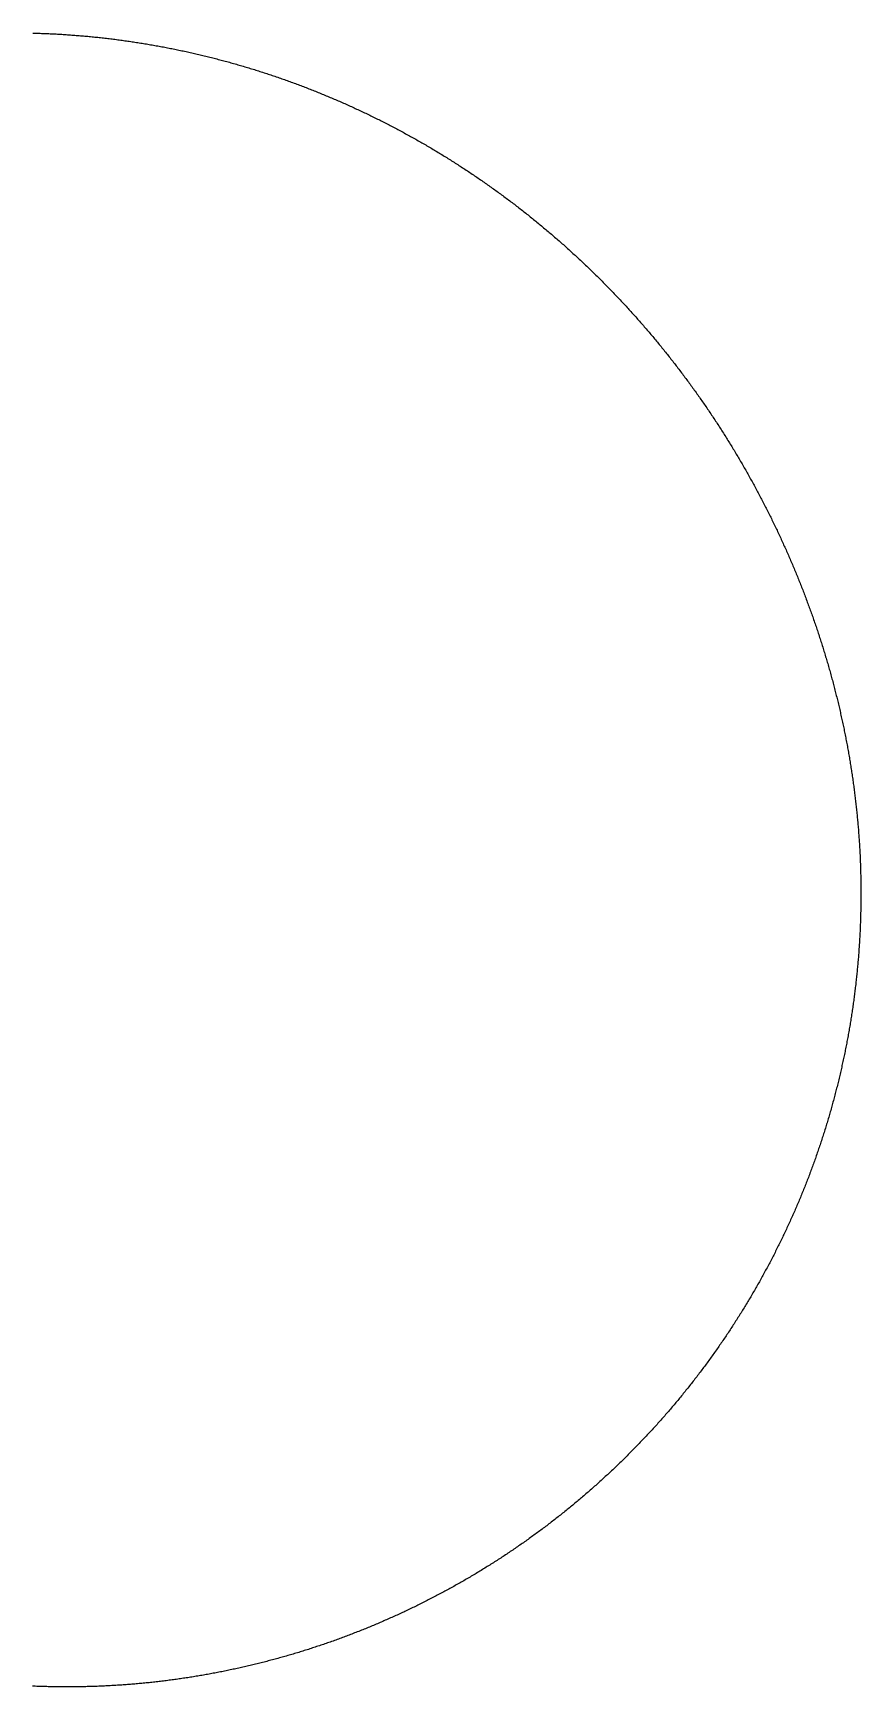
# Model space of a CAD drawing. Header units: metres. Extents: x -289 to 266, y -266 to 289.
# Drawn here: x -11 to 266, y -266 to 289 of the extents above; entities that cross this region are included whole.
import ezdxf

# ---------------------------------------------------------------- set-up
doc = ezdxf.new("R2010")
doc.units = ezdxf.units.M

msp = doc.modelspace()

# ---------------------------------------------------------------- linework, layer by layer
msp.add_lwpolyline([(-11.36, 288.84), (-10.87, 288.83), (-10.39, 288.81), (-9.91, 288.8), (-9.42, 288.78), (-8.94, 288.77), (-8.46, 288.75), (-7.97, 288.73), (-7.49, 288.71), (-7.01, 288.69), (-6.52, 288.67), (-6.04, 288.65), (-5.55, 288.63), (-5.07, 288.61), (-4.59, 288.58), (-4.1, 288.56), (-3.62, 288.53), (-3.14, 288.5), (-2.65, 288.48), (-2.17, 288.45), (-1.69, 288.42), (-1.21, 288.39), (-0.72, 288.36), (-0.24, 288.33), (0.24, 288.29), (0.73, 288.26), (1.21, 288.23), (1.69, 288.19), (2.17, 288.16), (2.66, 288.12), (3.14, 288.08), (3.62, 288.04), (4.1, 288), (4.59, 287.96), (5.07, 287.92), (5.55, 287.88), (6.03, 287.84), (6.52, 287.79), (7, 287.75), (7.48, 287.7), (7.96, 287.66), (8.44, 287.61), (8.92, 287.56), (9.41, 287.51), (9.89, 287.46), (10.37, 287.41), (10.85, 287.36), (11.33, 287.31), (11.81, 287.26), (12.29, 287.2), (12.77, 287.15), (13.25, 287.09), (13.74, 287.03), (14.22, 286.98), (14.7, 286.92), (15.18, 286.86), (15.66, 286.8), (16.14, 286.74), (16.62, 286.68), (17.1, 286.61), (17.58, 286.55), (18.06, 286.49), (18.54, 286.42), (19.02, 286.36), (19.5, 286.29), (19.97, 286.22), (20.45, 286.15), (20.93, 286.08), (21.41, 286.01), (21.89, 285.94), (22.37, 285.87), (22.85, 285.8), (23.33, 285.73), (23.8, 285.65), (24.28, 285.58), (24.76, 285.5), (25.24, 285.42), (25.72, 285.35), (26.19, 285.27), (26.67, 285.19), (27.15, 285.11), (27.63, 285.03), (28.1, 284.94), (28.58, 284.86), (29.06, 284.78), (29.53, 284.69), (30.01, 284.61), (30.49, 284.52), (30.96, 284.43), (31.44, 284.35), (31.91, 284.26), (32.39, 284.17), (32.86, 284.08), (33.34, 283.99), (33.81, 283.89), (34.29, 283.8), (34.76, 283.71), (35.24, 283.61), (35.71, 283.52), (36.19, 283.42), (36.66, 283.32), (37.14, 283.23), (37.61, 283.13), (38.08, 283.03), (38.56, 282.93), (39.03, 282.83), (39.5, 282.72), (39.98, 282.62), (40.45, 282.52), (40.92, 282.41), (41.39, 282.31), (41.87, 282.2), (42.34, 282.09), (42.81, 281.99), (43.28, 281.88), (43.75, 281.77), (44.22, 281.66), (44.7, 281.55), (45.17, 281.43), (45.64, 281.32), (46.11, 281.21), (46.58, 281.09), (47.05, 280.98), (47.52, 280.86), (47.99, 280.74), (48.46, 280.63), (48.93, 280.51), (49.39, 280.39), (49.86, 280.27), (50.33, 280.15), (50.8, 280.02), (51.27, 279.9), (51.74, 279.78), (52.2, 279.65), (52.67, 279.53), (53.14, 279.4), (53.61, 279.27), (54.07, 279.15), (54.54, 279.02), (55.01, 278.89), (55.47, 278.76), (55.94, 278.63), (56.4, 278.5), (56.87, 278.36), (57.33, 278.23), (57.8, 278.09), (58.26, 277.96), (58.73, 277.82), (59.19, 277.69), (59.66, 277.55), (60.12, 277.41), (60.58, 277.27), (61.05, 277.13), (61.51, 276.99), (61.97, 276.85), (62.44, 276.71), (62.9, 276.56), (63.36, 276.42), (63.82, 276.27), (64.28, 276.13), (64.74, 275.98), (65.21, 275.83), (65.67, 275.69), (66.13, 275.54), (66.59, 275.39), (67.05, 275.24), (67.51, 275.09), (67.97, 274.93), (68.43, 274.78), (68.88, 274.63), (69.34, 274.47), (69.8, 274.32), (70.26, 274.16), (70.72, 274), (71.17, 273.85), (71.63, 273.69), (72.09, 273.53), (72.55, 273.37), (73, 273.21), (73.46, 273.04), (73.91, 272.88), (74.37, 272.72), (74.82, 272.55), (75.28, 272.39), (75.73, 272.22), (76.19, 272.06), (76.64, 271.89), (77.1, 271.72), (77.55, 271.55), (78, 271.38), (78.46, 271.21), (78.91, 271.04), (79.36, 270.87), (79.81, 270.7), (80.27, 270.52), (80.72, 270.35), (81.17, 270.17), (81.62, 270), (82.07, 269.82), (82.52, 269.64), (82.97, 269.46), (83.42, 269.29), (83.87, 269.11), (84.32, 268.92), (84.77, 268.74), (85.21, 268.56), (85.66, 268.38), (86.11, 268.19), (86.56, 268.01), (87.01, 267.82), (87.45, 267.64), (87.9, 267.45), (88.34, 267.26), (88.79, 267.07), (89.24, 266.89), (89.68, 266.7), (90.13, 266.5), (90.57, 266.31), (91.01, 266.12), (91.46, 265.93), (91.9, 265.73), (92.34, 265.54), (92.79, 265.34), (93.23, 265.15), (93.67, 264.95), (94.11, 264.75), (94.55, 264.55), (95, 264.35), (95.44, 264.15), (95.88, 263.95), (96.32, 263.75), (96.76, 263.55), (97.2, 263.35), (97.63, 263.14), (98.07, 262.94), (98.51, 262.73), (98.95, 262.53), (99.39, 262.32), (99.82, 262.11), (100.26, 261.9), (100.7, 261.69), (101.13, 261.48), (101.57, 261.27), (102, 261.06), (102.44, 260.85), (102.87, 260.64), (103.31, 260.42), (103.74, 260.21), (104.18, 259.99), (104.61, 259.78), (105.04, 259.56), (105.47, 259.34), (105.91, 259.12), (106.34, 258.91), (106.77, 258.69), (107.2, 258.47), (107.63, 258.24), (108.06, 258.02), (108.49, 257.8), (108.92, 257.58), (109.35, 257.35), (109.78, 257.13), (110.21, 256.9), (110.63, 256.68), (111.06, 256.45), (111.49, 256.22), (111.91, 255.99), (112.34, 255.76), (112.77, 255.53), (113.19, 255.3), (113.62, 255.07), (114.04, 254.84), (114.47, 254.61), (114.89, 254.37), (115.31, 254.14), (115.74, 253.9), (116.16, 253.67), (116.58, 253.43), (117, 253.19), (117.42, 252.95), (117.85, 252.72), (118.27, 252.48), (118.69, 252.24), (119.11, 252), (119.53, 251.75), (119.94, 251.51), (120.36, 251.27), (120.78, 251.02), (121.2, 250.78), (121.62, 250.53), (122.03, 250.29), (122.45, 250.04), (122.87, 249.79), (123.28, 249.55), (123.7, 249.3), (124.11, 249.05), (124.53, 248.8), (124.94, 248.55), (125.35, 248.3), (125.77, 248.04), (126.18, 247.79), (126.59, 247.54), (127, 247.28), (127.41, 247.03), (127.82, 246.77), (128.23, 246.51), (128.64, 246.26), (129.05, 246), (129.46, 245.74), (129.87, 245.48), (130.28, 245.22), (130.69, 244.96), (131.1, 244.7), (131.5, 244.44), (131.91, 244.17), (132.31, 243.91), (132.72, 243.65), (133.12, 243.38), (133.53, 243.12), (133.93, 242.85), (134.34, 242.58), (134.74, 242.32), (135.14, 242.05), (135.55, 241.78), (135.95, 241.51), (136.35, 241.24), (136.75, 240.97), (137.15, 240.7), (137.55, 240.42), (137.95, 240.15), (138.35, 239.88), (138.75, 239.6), (139.15, 239.33), (139.54, 239.05), (139.94, 238.77), (140.34, 238.5), (140.73, 238.22), (141.13, 237.94), (141.53, 237.66), (141.92, 237.38), (142.32, 237.1), (142.71, 236.82), (143.1, 236.54), (143.5, 236.26), (143.89, 235.97), (144.28, 235.69), (144.67, 235.4), (145.06, 235.12), (145.45, 234.83), (145.84, 234.55), (146.23, 234.26), (146.62, 233.97), (147.01, 233.68), (147.4, 233.39), (147.79, 233.1), (148.17, 232.81), (148.56, 232.52), (148.95, 232.23), (149.33, 231.94), (149.72, 231.65), (150.1, 231.35), (150.49, 231.06), (150.87, 230.76), (151.25, 230.47), (151.64, 230.17), (152.02, 229.87), (152.4, 229.58), (152.78, 229.28), (153.16, 228.98), (153.54, 228.68), (153.92, 228.38), (154.3, 228.08), (154.68, 227.78), (155.06, 227.48), (155.44, 227.17), (155.81, 226.87), (156.19, 226.57), (156.57, 226.26), (156.94, 225.96), (157.32, 225.65), (157.69, 225.34), (158.07, 225.04), (158.44, 224.73), (158.81, 224.42), (159.19, 224.11), (159.56, 223.8), (159.93, 223.49), (160.3, 223.18), (160.67, 222.87), (161.04, 222.56), (161.41, 222.25), (161.78, 221.93), (162.15, 221.62), (162.52, 221.3), (162.88, 220.99), (163.25, 220.67), (163.62, 220.36), (163.98, 220.04), (164.35, 219.72), (164.71, 219.41), (165.08, 219.09), (165.44, 218.77), (165.8, 218.45), (166.17, 218.13), (166.53, 217.81), (166.89, 217.48), (167.25, 217.16), (167.61, 216.84), (167.97, 216.51), (168.33, 216.19), (168.69, 215.87), (169.05, 215.54), (169.4, 215.21), (169.76, 214.89), (170.12, 214.56), (170.47, 214.23), (170.83, 213.9), (171.19, 213.58), (171.54, 213.25), (171.89, 212.92), (172.25, 212.59), (172.6, 212.25), (172.95, 211.92), (173.3, 211.59), (173.66, 211.26), (174.01, 210.92), (174.36, 210.59), (174.71, 210.25), (175.05, 209.92), (175.4, 209.58), (175.75, 209.25), (176.1, 208.91), (176.45, 208.57), (176.79, 208.23), (177.14, 207.9), (177.48, 207.56), (177.83, 207.22), (178.17, 206.88), (178.51, 206.53), (178.86, 206.19), (179.2, 205.85), (179.54, 205.51), (179.88, 205.16), (180.22, 204.82), (180.56, 204.48), (180.9, 204.13), (181.24, 203.79), (181.58, 203.44), (181.92, 203.09), (182.25, 202.75), (182.59, 202.4), (182.93, 202.05), (183.26, 201.7), (183.6, 201.35), (183.93, 201), (184.27, 200.65), (184.6, 200.3), (184.93, 199.95), (185.26, 199.6), (185.6, 199.24), (185.93, 198.89), (186.26, 198.54), (186.59, 198.18), (186.92, 197.83), (187.24, 197.47), (187.57, 197.12), (187.9, 196.76), (188.23, 196.4), (188.55, 196.05), (188.88, 195.69), (189.2, 195.33), (189.53, 194.97), (189.85, 194.61), (190.17, 194.25), (190.5, 193.89), (190.82, 193.53), (191.14, 193.17), (191.46, 192.8), (191.78, 192.44), (192.1, 192.08), (192.42, 191.71), (192.74, 191.35), (193.06, 190.98), (193.38, 190.62), (193.69, 190.25), (194.01, 189.89), (194.32, 189.52), (194.64, 189.15), (194.95, 188.78), (195.27, 188.42), (195.58, 188.05), (195.89, 187.68), (196.21, 187.31), (196.52, 186.94), (196.83, 186.57), (197.14, 186.19), (197.45, 185.82), (197.76, 185.45), (198.06, 185.08), (198.37, 184.7), (198.68, 184.33), (198.99, 183.96), (199.29, 183.58), (199.6, 183.2), (199.9, 182.83), (200.21, 182.45), (200.51, 182.08), (200.81, 181.7), (201.12, 181.32), (201.42, 180.94), (201.72, 180.56), (202.02, 180.18), (202.32, 179.8), (202.62, 179.42), (202.92, 179.04), (203.21, 178.66), (203.51, 178.28), (203.81, 177.9), (204.11, 177.51), (204.4, 177.13), (204.7, 176.75), (204.99, 176.36), (205.28, 175.98), (205.58, 175.59), (205.87, 175.21), (206.16, 174.82), (206.45, 174.43), (206.74, 174.05), (207.03, 173.66), (207.32, 173.27), (207.61, 172.88), (207.9, 172.49), (208.19, 172.11), (208.47, 171.72), (208.76, 171.33), (209.05, 170.93), (209.33, 170.54), (209.62, 170.15), (209.9, 169.76), (210.18, 169.37), (210.46, 168.97), (210.75, 168.58), (211.03, 168.19), (211.31, 167.79), (211.59, 167.4), (211.87, 167), (212.15, 166.61), (212.42, 166.21), (212.7, 165.81), (212.98, 165.42), (213.26, 165.02), (213.53, 164.62), (213.81, 164.22), (214.08, 163.82), (214.35, 163.43), (214.63, 163.03), (214.9, 162.63), (215.17, 162.23), (215.44, 161.82), (215.71, 161.42), (215.98, 161.02), (216.25, 160.62), (216.52, 160.22), (216.79, 159.81), (217.05, 159.41), (217.32, 159.01), (217.59, 158.6), (217.85, 158.2), (218.12, 157.79), (218.38, 157.39), (218.64, 156.98), (218.91, 156.57), (219.17, 156.17), (219.43, 155.76), (219.69, 155.35), (219.95, 154.94), (220.21, 154.53), (220.47, 154.13), (220.73, 153.72), (220.99, 153.31), (221.24, 152.9), (221.5, 152.49), (221.75, 152.07), (222.01, 151.66), (222.26, 151.25), (222.52, 150.84), (222.77, 150.43), (223.02, 150.01), (223.27, 149.6), (223.52, 149.19), (223.78, 148.77), (224.02, 148.36), (224.27, 147.94), (224.52, 147.53), (224.77, 147.11), (225.02, 146.69), (225.26, 146.28), (225.51, 145.86), (225.75, 145.44), (226, 145.03), (226.24, 144.61), (226.49, 144.19), (226.73, 143.77), (226.97, 143.35), (227.21, 142.93), (227.45, 142.51), (227.69, 142.09), (227.93, 141.67), (228.17, 141.25), (228.41, 140.83), (228.64, 140.4), (228.88, 139.98), (229.11, 139.56), (229.35, 139.14), (229.58, 138.71), (229.82, 138.29), (230.05, 137.87), (230.28, 137.44), (230.51, 137.02), (230.75, 136.59), (230.98, 136.16), (231.21, 135.74), (231.43, 135.31), (231.66, 134.89), (231.89, 134.46), (232.12, 134.03), (232.34, 133.6), (232.57, 133.17), (232.79, 132.75), (233.02, 132.32), (233.24, 131.89), (233.47, 131.46), (233.69, 131.03), (233.91, 130.6), (234.13, 130.17), (234.35, 129.74), (234.57, 129.31), (234.79, 128.87), (235.01, 128.44), (235.22, 128.01), (235.44, 127.58), (235.66, 127.14), (235.87, 126.71), (236.09, 126.28), (236.3, 125.84), (236.51, 125.41), (236.73, 124.97), (236.94, 124.54), (237.15, 124.1), (237.36, 123.67), (237.57, 123.23), (237.78, 122.79), (237.99, 122.36), (238.2, 121.92), (238.4, 121.48), (238.61, 121.04), (238.81, 120.61), (239.02, 120.17), (239.22, 119.73), (239.43, 119.29), (239.63, 118.85), (239.83, 118.41), (240.03, 117.97), (240.23, 117.53), (240.43, 117.09), (240.63, 116.65), (240.83, 116.21), (241.03, 115.77), (241.23, 115.32), (241.42, 114.88), (241.62, 114.44), (241.81, 114), (242.01, 113.55), (242.2, 113.11), (242.4, 112.66), (242.59, 112.22), (242.78, 111.78), (242.97, 111.33), (243.16, 110.89), (243.35, 110.44), (243.54, 110), (243.73, 109.55), (243.91, 109.1), (244.1, 108.66), (244.29, 108.21), (244.47, 107.76), (244.66, 107.31), (244.84, 106.87), (245.02, 106.42), (245.21, 105.97), (245.39, 105.52), (245.57, 105.07), (245.75, 104.62), (245.93, 104.17), (246.11, 103.72), (246.28, 103.27), (246.46, 102.82), (246.64, 102.37), (246.81, 101.92), (246.99, 101.47), (247.16, 101.02), (247.34, 100.57), (247.51, 100.12), (247.68, 99.66), (247.85, 99.21), (248.02, 98.76), (248.19, 98.3), (248.36, 97.85), (248.53, 97.4), (248.7, 96.94), (248.87, 96.49), (249.03, 96.03), (249.2, 95.58), (249.36, 95.12), (249.53, 94.67), (249.69, 94.21), (249.85, 93.76), (250.01, 93.3), (250.17, 92.85), (250.33, 92.39), (250.49, 91.93), (250.65, 91.47), (250.81, 91.02), (250.97, 90.56), (251.13, 90.1), (251.28, 89.64), (251.44, 89.18), (251.59, 88.73), (251.74, 88.27), (251.9, 87.81), (252.05, 87.35), (252.2, 86.89), (252.35, 86.43), (252.5, 85.97), (252.65, 85.51), (252.8, 85.05), (252.95, 84.59), (253.09, 84.12), (253.24, 83.66), (253.38, 83.2), (253.53, 82.74), (253.67, 82.28), (253.82, 81.82), (253.96, 81.35), (254.1, 80.89), (254.24, 80.43), (254.38, 79.96), (254.52, 79.5), (254.66, 79.04), (254.79, 78.57), (254.93, 78.11), (255.07, 77.64), (255.2, 77.18), (255.34, 76.71), (255.47, 76.25), (255.6, 75.78), (255.74, 75.32), (255.87, 74.85), (256, 74.39), (256.13, 73.92), (256.26, 73.45), (256.39, 72.99), (256.51, 72.52), (256.64, 72.05), (256.77, 71.58), (256.89, 71.12), (257.02, 70.65), (257.14, 70.18), (257.26, 69.71), (257.38, 69.25), (257.51, 68.78), (257.63, 68.31), (257.75, 67.84), (257.86, 67.37), (257.98, 66.9), (258.1, 66.43), (258.22, 65.96), (258.33, 65.49), (258.45, 65.02), (258.56, 64.55), (258.67, 64.08), (258.79, 63.61), (258.9, 63.14), (259.01, 62.67), (259.12, 62.2), (259.23, 61.72), (259.34, 61.25), (259.45, 60.78), (259.55, 60.31), (259.66, 59.84), (259.76, 59.36), (259.87, 58.89), (259.97, 58.42), (260.08, 57.95), (260.18, 57.47), (260.28, 57), (260.38, 56.53), (260.48, 56.05), (260.58, 55.58), (260.68, 55.11), (260.77, 54.63), (260.87, 54.16), (260.97, 53.68), (261.06, 53.21), (261.15, 52.73), (261.25, 52.26), (261.34, 51.78), (261.43, 51.31), (261.52, 50.83), (261.61, 50.36), (261.7, 49.88), (261.79, 49.4), (261.88, 48.93), (261.96, 48.45), (262.05, 47.98), (262.13, 47.5), (262.22, 47.02), (262.3, 46.55), (262.38, 46.07), (262.47, 45.59), (262.55, 45.12), (262.63, 44.64), (262.71, 44.16), (262.78, 43.68), (262.86, 43.21), (262.94, 42.73), (263.01, 42.25), (263.09, 41.77), (263.16, 41.29), (263.24, 40.81), (263.31, 40.34), (263.38, 39.86), (263.45, 39.38), (263.52, 38.9), (263.59, 38.42), (263.66, 37.94), (263.73, 37.46), (263.79, 36.98), (263.86, 36.5), (263.92, 36.02), (263.99, 35.54), (264.05, 35.06), (264.11, 34.58), (264.18, 34.1), (264.24, 33.62), (264.3, 33.14), (264.36, 32.66), (264.41, 32.18), (264.47, 31.7), (264.53, 31.22), (264.58, 30.74), (264.64, 30.26), (264.69, 29.78), (264.74, 29.3), (264.8, 28.82), (264.85, 28.34), (264.9, 27.85), (264.95, 27.37), (265, 26.89), (265.04, 26.41), (265.09, 25.93), (265.14, 25.45), (265.18, 24.96), (265.23, 24.48), (265.27, 24), (265.31, 23.52), (265.36, 23.04), (265.4, 22.55), (265.44, 22.07), (265.48, 21.59), (265.52, 21.11), (265.55, 20.62), (265.59, 20.14), (265.63, 19.66), (265.66, 19.18), (265.69, 18.69), (265.73, 18.21), (265.76, 17.73), (265.79, 17.24), (265.82, 16.76), (265.85, 16.28), (265.88, 15.8), (265.91, 15.31), (265.94, 14.83), (265.96, 14.35), (265.99, 13.86), (266.01, 13.38), (266.04, 12.9), (266.06, 12.41), (266.08, 11.93), (266.1, 11.44), (266.12, 10.96), (266.14, 10.48), (266.16, 9.99), (266.18, 9.51), (266.2, 9.03), (266.21, 8.54), (266.23, 8.06), (266.24, 7.58), (266.25, 7.09), (266.26, 6.61), (266.28, 6.12), (266.29, 5.64), (266.29, 5.16), (266.3, 4.67), (266.31, 4.19), (266.32, 3.7), (266.32, 3.22), (266.33, 2.74), (266.33, 2.25), (266.33, 1.77), (266.34, 1.28), (266.34, 0.8), (266.34, 0.32), (266.34, 0), (266.34, 0), (266.34, -0.17), (266.34, -0.65), (266.34, -1.14), (266.33, -1.62), (266.33, -2.1), (266.33, -2.59), (266.32, -3.07), (266.32, -3.56), (266.32, -3.56), (266.31, -4.04), (266.3, -4.52), (266.29, -5.01), (266.29, -5.49), (266.28, -5.98), (266.26, -6.46), (266.25, -6.94), (266.24, -7.43), (266.23, -7.91), (266.21, -8.39), (266.2, -8.88), (266.18, -9.36), (266.17, -9.85), (266.15, -10.33), (266.13, -10.81), (266.11, -11.3), (266.09, -11.78), (266.07, -12.26), (266.04, -12.75), (266.02, -13.23), (266, -13.71), (265.97, -14.2), (265.94, -14.68), (265.92, -15.16), (265.89, -15.65), (265.86, -16.13), (265.83, -16.61), (265.8, -17.1), (265.77, -17.58), (265.74, -18.06), (265.7, -18.54), (265.67, -19.03), (265.63, -19.51), (265.6, -19.99), (265.56, -20.48), (265.52, -20.96), (265.48, -21.44), (265.44, -21.92), (265.4, -22.41), (265.36, -22.89), (265.32, -23.37), (265.28, -23.85), (265.23, -24.33), (265.19, -24.82), (265.14, -25.3), (265.1, -25.78), (265.05, -26.26), (265, -26.74), (264.95, -27.22), (264.9, -27.71), (264.85, -28.19), (264.8, -28.67), (264.75, -29.15), (264.69, -29.63), (264.64, -30.11), (264.59, -30.59), (264.53, -31.07), (264.47, -31.55), (264.41, -32.03), (264.36, -32.51), (264.3, -32.99), (264.24, -33.47), (264.17, -33.96), (264.11, -34.44), (264.05, -34.91), (263.99, -35.39), (263.92, -35.87), (263.86, -36.35), (263.79, -36.83), (263.72, -37.31), (263.65, -37.79), (263.58, -38.27), (263.51, -38.75), (263.44, -39.23), (263.37, -39.71), (263.3, -40.19), (263.23, -40.66), (263.15, -41.14), (263.08, -41.62), (263, -42.1), (262.92, -42.58), (262.85, -43.05), (262.77, -43.53), (262.69, -44.01), (262.61, -44.49), (262.53, -44.96), (262.44, -45.44), (262.36, -45.92), (262.28, -46.39), (262.19, -46.87), (262.11, -47.35), (262.02, -47.82), (261.93, -48.3), (261.84, -48.77), (261.75, -49.25), (261.66, -49.73), (261.57, -50.2), (261.48, -50.68), (261.39, -51.15), (261.3, -51.63), (261.2, -52.1), (261.11, -52.58), (261.01, -53.05), (260.91, -53.52), (260.82, -54), (260.72, -54.47), (260.62, -54.95), (260.52, -55.42), (260.42, -55.89), (260.32, -56.37), (260.21, -56.84), (260.11, -57.31), (260, -57.78), (259.9, -58.26), (259.79, -58.73), (259.69, -59.2), (259.58, -59.67), (259.47, -60.14), (259.36, -60.62), (259.25, -61.09), (259.14, -61.56), (259.02, -62.03), (258.91, -62.5), (258.8, -62.97), (258.68, -63.44), (258.57, -63.91), (258.45, -64.38), (258.33, -64.85), (258.21, -65.32), (258.1, -65.79), (257.98, -66.26), (257.85, -66.72), (257.73, -67.19), (257.61, -67.66), (257.49, -68.13), (257.36, -68.6), (257.24, -69.07), (257.11, -69.53), (256.98, -70), (256.86, -70.47), (256.73, -70.93), (256.6, -71.4), (256.47, -71.87), (256.34, -72.33), (256.21, -72.8), (256.07, -73.26), (255.94, -73.73), (255.81, -74.19), (255.67, -74.66), (255.53, -75.12), (255.4, -75.59), (255.26, -76.05), (255.12, -76.51), (254.98, -76.98), (254.84, -77.44), (254.7, -77.9), (254.56, -78.37), (254.42, -78.83), (254.27, -79.29), (254.13, -79.75), (253.98, -80.21), (253.84, -80.68), (253.69, -81.14), (253.54, -81.6), (253.39, -82.06), (253.24, -82.52), (253.09, -82.98), (252.94, -83.44), (252.79, -83.9), (252.64, -84.36), (252.48, -84.82), (252.33, -85.27), (252.17, -85.73), (252.02, -86.19), (251.86, -86.65), (251.7, -87.11), (251.54, -87.56), (251.38, -88.02), (251.22, -88.48), (251.06, -88.93), (250.9, -89.39), (250.74, -89.85), (250.57, -90.3), (250.41, -90.76), (250.24, -91.21), (250.08, -91.67), (249.91, -92.12), (249.74, -92.57), (249.57, -93.03), (249.4, -93.48), (249.23, -93.93), (249.06, -94.39), (248.89, -94.84), (248.72, -95.29), (248.54, -95.74), (248.37, -96.19), (248.2, -96.65), (248.02, -97.1), (247.84, -97.55), (247.66, -98), (247.49, -98.45), (247.31, -98.9), (247.13, -99.35), (246.95, -99.8), (246.76, -100.24), (246.58, -100.69), (246.4, -101.14), (246.21, -101.59), (246.03, -102.03), (245.84, -102.48), (245.66, -102.93), (245.47, -103.37), (245.28, -103.82), (245.09, -104.27), (244.9, -104.71), (244.71, -105.16), (244.52, -105.6), (244.33, -106.04), (244.13, -106.49), (243.94, -106.93), (243.75, -107.37), (243.55, -107.82), (243.35, -108.26), (243.16, -108.7), (242.96, -109.14), (242.76, -109.58), (242.56, -110.03), (242.36, -110.47), (242.16, -110.91), (241.96, -111.35), (241.75, -111.79), (241.55, -112.23), (241.35, -112.66), (241.14, -113.1), (240.94, -113.54), (240.73, -113.98), (240.52, -114.42), (240.31, -114.85), (240.1, -115.29), (239.89, -115.72), (239.68, -116.16), (239.47, -116.6), (239.26, -117.03), (239.05, -117.47), (238.83, -117.9), (238.62, -118.33), (238.4, -118.77), (238.19, -119.2), (237.97, -119.63), (237.75, -120.06), (237.53, -120.5), (237.31, -120.93), (237.09, -121.36), (236.87, -121.79), (236.65, -122.22), (236.43, -122.65), (236.2, -123.08), (235.98, -123.51), (235.76, -123.94), (235.53, -124.36), (235.3, -124.79), (235.08, -125.22), (234.85, -125.65), (234.62, -126.07), (234.39, -126.5), (234.16, -126.93), (233.93, -127.35), (233.7, -127.78), (233.47, -128.2), (233.23, -128.62), (233, -129.05), (232.76, -129.47), (232.53, -129.89), (232.29, -130.32), (232.05, -130.74), (231.82, -131.16), (231.58, -131.58), (231.34, -132), (231.1, -132.42), (230.86, -132.84), (230.61, -133.26), (230.37, -133.68), (230.13, -134.1), (229.88, -134.52), (229.64, -134.93), (229.39, -135.35), (229.15, -135.77), (228.9, -136.18), (228.65, -136.6), (228.4, -137.01), (228.15, -137.43), (227.9, -137.84), (227.65, -138.26), (227.4, -138.67), (227.15, -139.08), (226.9, -139.5), (226.64, -139.91), (226.39, -140.32), (226.13, -140.73), (225.88, -141.14), (225.62, -141.55), (225.36, -141.96), (225.1, -142.37), (224.85, -142.78), (224.59, -143.19), (224.32, -143.6), (224.06, -144), (223.8, -144.41), (223.54, -144.82), (223.27, -145.22), (223.01, -145.63), (222.75, -146.03), (222.48, -146.44), (222.21, -146.84), (221.95, -147.24), (221.68, -147.65), (221.41, -148.05), (221.14, -148.45), (220.87, -148.85), (220.6, -149.26), (220.33, -149.66), (220.06, -150.06), (219.78, -150.46), (219.51, -150.85), (219.23, -151.25), (218.96, -151.65), (218.68, -152.05), (218.41, -152.45), (218.13, -152.84), (217.85, -153.24), (217.57, -153.63), (217.29, -154.03), (217.01, -154.42), (216.73, -154.82), (216.45, -155.21), (216.17, -155.61), (215.88, -156), (215.6, -156.39), (215.32, -156.78), (215.03, -157.17), (214.74, -157.56), (214.46, -157.95), (214.17, -158.34), (213.88, -158.73), (213.59, -159.12), (213.3, -159.51), (213.01, -159.89), (212.72, -160.28), (212.43, -160.67), (212.14, -161.05), (211.85, -161.44), (211.55, -161.82), (211.26, -162.21), (210.96, -162.59), (210.67, -162.97), (210.37, -163.36), (210.07, -163.74), (209.78, -164.12), (209.48, -164.5), (209.18, -164.88), (208.88, -165.26), (208.58, -165.64), (208.28, -166.02), (207.97, -166.4), (207.67, -166.78), (207.37, -167.15), (207.06, -167.53), (206.76, -167.9), (206.45, -168.28), (206.15, -168.66), (205.84, -169.03), (205.53, -169.4), (205.22, -169.78), (204.92, -170.15), (204.61, -170.52), (204.3, -170.89), (203.99, -171.26), (203.67, -171.63), (203.36, -172), (203.05, -172.37), (202.73, -172.74), (202.42, -173.11), (202.11, -173.48), (201.79, -173.84), (201.47, -174.21), (201.16, -174.58), (200.84, -174.94), (200.52, -175.31), (200.2, -175.67), (199.88, -176.03), (199.56, -176.4), (199.24, -176.76), (198.92, -177.12), (198.6, -177.48), (198.28, -177.84), (197.95, -178.2), (197.63, -178.56), (197.3, -178.92), (196.98, -179.28), (196.65, -179.64), (196.32, -179.99), (196, -180.35), (195.67, -180.71), (195.34, -181.06), (195.01, -181.42), (194.68, -181.77), (194.35, -182.12), (194.02, -182.48), (193.69, -182.83), (193.35, -183.18), (193.02, -183.53), (192.69, -183.88), (192.35, -184.23), (192.02, -184.58), (191.68, -184.93), (191.35, -185.28), (191.01, -185.63), (190.67, -185.97), (190.33, -186.32), (189.99, -186.66), (189.65, -187.01), (189.31, -187.35), (188.97, -187.7), (188.63, -188.04), (188.29, -188.38), (187.95, -188.72), (187.6, -189.07), (187.26, -189.41), (186.92, -189.75), (186.57, -190.09), (186.23, -190.42), (185.88, -190.76), (185.53, -191.1), (185.18, -191.44), (184.84, -191.77), (184.49, -192.11), (184.14, -192.44), (183.79, -192.78), (183.44, -193.11), (183.09, -193.44), (182.73, -193.78), (182.38, -194.11), (182.03, -194.44), (181.68, -194.77), (181.32, -195.1), (180.97, -195.43), (180.61, -195.76), (180.25, -196.09), (179.9, -196.41), (179.54, -196.74), (179.18, -197.06), (178.82, -197.39), (178.47, -197.71), (178.11, -198.04), (177.75, -198.36), (177.39, -198.68), (177.02, -199.01), (176.66, -199.33), (176.3, -199.65), (175.94, -199.97), (175.57, -200.29), (175.21, -200.61), (174.84, -200.92), (174.48, -201.24), (174.11, -201.56), (173.75, -201.88), (173.38, -202.19), (173.01, -202.51), (172.64, -202.82), (172.27, -203.13), (171.9, -203.45), (171.53, -203.76), (171.16, -204.07), (170.79, -204.38), (170.42, -204.69), (170.05, -205), (169.68, -205.31), (169.3, -205.62), (168.93, -205.92), (168.55, -206.23), (168.18, -206.54), (167.8, -206.84), (167.43, -207.15), (167.05, -207.45), (166.67, -207.75), (166.3, -208.05), (165.92, -208.36), (165.54, -208.66), (165.16, -208.96), (164.78, -209.26), (164.4, -209.56), (164.02, -209.86), (163.64, -210.15), (163.25, -210.45), (162.87, -210.75), (162.49, -211.04), (162.1, -211.34), (161.72, -211.63), (161.34, -211.92), (160.95, -212.22), (160.56, -212.51), (160.18, -212.8), (159.79, -213.09), (159.4, -213.38), (159.02, -213.67), (158.63, -213.96), (158.24, -214.25), (157.85, -214.53), (157.46, -214.82), (157.07, -215.11), (156.68, -215.39), (156.28, -215.68), (155.89, -215.96), (155.5, -216.24), (155.11, -216.53), (154.71, -216.81), (154.32, -217.09), (153.92, -217.37), (153.53, -217.65), (153.13, -217.93), (152.74, -218.2), (152.34, -218.48), (151.94, -218.76), (151.54, -219.03), (151.15, -219.31), (150.75, -219.58), (150.35, -219.86), (149.95, -220.13), (149.55, -220.4), (149.15, -220.67), (148.75, -220.94), (148.34, -221.21), (147.94, -221.48), (147.54, -221.75), (147.14, -222.02), (146.73, -222.29), (146.33, -222.55), (145.92, -222.82), (145.52, -223.08), (145.11, -223.35), (144.71, -223.61), (144.3, -223.87), (143.89, -224.13), (143.49, -224.39), (143.08, -224.66), (142.67, -224.91), (142.26, -225.17), (141.85, -225.43), (141.44, -225.69), (141.03, -225.95), (140.62, -226.2), (140.21, -226.46), (139.8, -226.71), (139.38, -226.96), (138.97, -227.22), (138.56, -227.47), (138.15, -227.72), (137.73, -227.97), (137.32, -228.22), (136.9, -228.47), (136.49, -228.72), (136.07, -228.97), (135.65, -229.21), (135.24, -229.46), (134.82, -229.71), (134.4, -229.95), (133.98, -230.19), (133.57, -230.44), (133.15, -230.68), (132.73, -230.92), (132.31, -231.16), (131.89, -231.4), (131.47, -231.64), (131.05, -231.88), (130.62, -232.12), (130.2, -232.35), (129.78, -232.59), (129.36, -232.83), (128.93, -233.06), (128.51, -233.29), (128.09, -233.53), (127.66, -233.76), (127.24, -233.99), (126.81, -234.22), (126.39, -234.45), (125.96, -234.68), (125.53, -234.91), (125.11, -235.14), (124.68, -235.36), (124.25, -235.59), (123.82, -235.82), (123.39, -236.04), (122.96, -236.26), (122.53, -236.49), (122.1, -236.71), (121.67, -236.93), (121.24, -237.15), (120.81, -237.37), (120.38, -237.59), (119.95, -237.81), (119.52, -238.03), (119.08, -238.24), (118.65, -238.46), (118.22, -238.68), (117.78, -238.89), (117.35, -239.1), (116.91, -239.32), (116.48, -239.53), (116.04, -239.74), (115.61, -239.95), (115.17, -240.16), (114.73, -240.37), (114.3, -240.58), (113.86, -240.78), (113.42, -240.99), (112.98, -241.2), (112.55, -241.4), (112.11, -241.61), (111.67, -241.81), (111.23, -242.01), (110.79, -242.21), (110.35, -242.41), (109.91, -242.61), (109.47, -242.81), (109.02, -243.01), (108.58, -243.21), (108.14, -243.41), (107.7, -243.6), (107.26, -243.8), (106.81, -243.99), (106.37, -244.19), (105.93, -244.38), (105.48, -244.57), (105.04, -244.76), (104.59, -244.95), (104.15, -245.14), (103.7, -245.33), (103.25, -245.52), (102.81, -245.71), (102.36, -245.89), (101.91, -246.08), (101.47, -246.26), (101.02, -246.45), (100.57, -246.63), (100.12, -246.81), (99.67, -246.99), (99.23, -247.18), (98.78, -247.35), (98.33, -247.53), (97.88, -247.71), (97.43, -247.89), (96.98, -248.07), (96.52, -248.24), (96.07, -248.42), (95.62, -248.59), (95.17, -248.76), (94.72, -248.94), (94.27, -249.11), (93.81, -249.28), (93.36, -249.45), (92.91, -249.62), (92.45, -249.79), (92, -249.96), (91.54, -250.12), (91.09, -250.29), (90.63, -250.45), (90.18, -250.62), (89.72, -250.78), (89.27, -250.94), (88.81, -251.11), (88.35, -251.27), (87.9, -251.43), (87.44, -251.59), (86.98, -251.74), (86.53, -251.9), (86.07, -252.06), (85.61, -252.21), (85.15, -252.37), (84.69, -252.52), (84.23, -252.68), (83.77, -252.83), (83.31, -252.98), (82.86, -253.13), (82.39, -253.28), (81.93, -253.43), (81.47, -253.58), (81.01, -253.73), (80.55, -253.88), (80.09, -254.02), (79.63, -254.17), (79.17, -254.31), (78.7, -254.45), (78.24, -254.6), (77.78, -254.74), (77.32, -254.88), (76.85, -255.02), (76.39, -255.16), (75.93, -255.3), (75.46, -255.43), (75, -255.57), (74.53, -255.71), (74.07, -255.84), (73.6, -255.98), (73.14, -256.11), (72.67, -256.24), (72.21, -256.37), (71.74, -256.5), (71.27, -256.63), (70.81, -256.76), (70.34, -256.89), (69.87, -257.02), (69.41, -257.15), (68.94, -257.27), (68.47, -257.4), (68, -257.52), (67.54, -257.64), (67.07, -257.77), (66.6, -257.89), (66.13, -258.01), (65.66, -258.13), (65.19, -258.25), (64.72, -258.36), (64.25, -258.48), (63.78, -258.6), (63.31, -258.71), (62.84, -258.83), (62.37, -258.94), (61.9, -259.05), (61.43, -259.17), (60.96, -259.28), (60.49, -259.39), (60.02, -259.5), (59.55, -259.61), (59.07, -259.71), (58.6, -259.82), (58.13, -259.93), (57.66, -260.03), (57.18, -260.14), (56.71, -260.24), (56.24, -260.34), (55.77, -260.44), (55.29, -260.55), (54.82, -260.65), (54.35, -260.74), (53.87, -260.84), (53.4, -260.94), (52.92, -261.04), (52.45, -261.13), (51.97, -261.23), (51.5, -261.32), (51.02, -261.41), (50.55, -261.51), (50.07, -261.6), (49.6, -261.69), (49.12, -261.78), (48.65, -261.87), (48.17, -261.96), (47.69, -262.04), (47.22, -262.13), (46.74, -262.21), (46.27, -262.3), (45.79, -262.38), (45.31, -262.47), (44.84, -262.55), (44.36, -262.63), (43.88, -262.71), (43.4, -262.79), (42.93, -262.87), (42.45, -262.94), (41.97, -263.02), (41.49, -263.1), (41.01, -263.17), (40.54, -263.25), (40.06, -263.32), (39.58, -263.39), (39.1, -263.46), (38.62, -263.53), (38.14, -263.6), (37.66, -263.67), (37.18, -263.74), (36.7, -263.81), (36.22, -263.87), (35.75, -263.94), (35.27, -264), (34.79, -264.07), (34.31, -264.13), (33.83, -264.19), (33.35, -264.25), (32.87, -264.31), (32.39, -264.37), (31.9, -264.43), (31.42, -264.49), (30.94, -264.54), (30.46, -264.6), (29.98, -264.65), (29.5, -264.71), (29.02, -264.76), (28.54, -264.81), (28.06, -264.87), (27.58, -264.92), (27.09, -264.97), (26.61, -265.01), (26.13, -265.06), (25.65, -265.11), (25.17, -265.16), (24.69, -265.2), (24.2, -265.25), (23.72, -265.29), (23.24, -265.33), (22.76, -265.37), (22.28, -265.41), (21.79, -265.45), (21.31, -265.49), (20.83, -265.53), (20.35, -265.57), (19.86, -265.61), (19.38, -265.64), (18.9, -265.68), (18.42, -265.71), (17.93, -265.74), (17.45, -265.78), (16.97, -265.81), (16.48, -265.84), (16, -265.87), (15.52, -265.9), (15.03, -265.92), (14.55, -265.95), (14.07, -265.98), (13.58, -266), (13.1, -266.03), (12.62, -266.05), (12.13, -266.07), (11.65, -266.09), (11.17, -266.11), (10.68, -266.13), (10.2, -266.15), (9.72, -266.17), (9.23, -266.19), (8.75, -266.2), (8.26, -266.22), (7.78, -266.23), (7.3, -266.25), (6.81, -266.26), (6.33, -266.27), (5.85, -266.28), (5.36, -266.29), (4.88, -266.3), (4.39, -266.31), (3.91, -266.32), (3.43, -266.33), (2.94, -266.33), (2.46, -266.34), (1.97, -266.34), (1.49, -266.34), (1.01, -266.35), (0.52, -266.35), (0.04, -266.35), (-0.45, -266.35), (-0.93, -266.35), (-1.41, -266.34), (-1.9, -266.34), (-2.38, -266.34), (-2.87, -266.33), (-3.35, -266.33), (-3.83, -266.32), (-4.32, -266.31), (-4.8, -266.3), (-5.29, -266.3), (-5.77, -266.29), (-6.25, -266.27), (-6.74, -266.26), (-7.22, -266.25), (-7.7, -266.24), (-8.19, -266.22), (-8.67, -266.21), (-9.16, -266.19), (-9.64, -266.17), (-10.12, -266.16), (-10.61, -266.14), (-11.09, -266.12), (-11.57, -266.1)])

doc.saveas('drawing.dxf')
